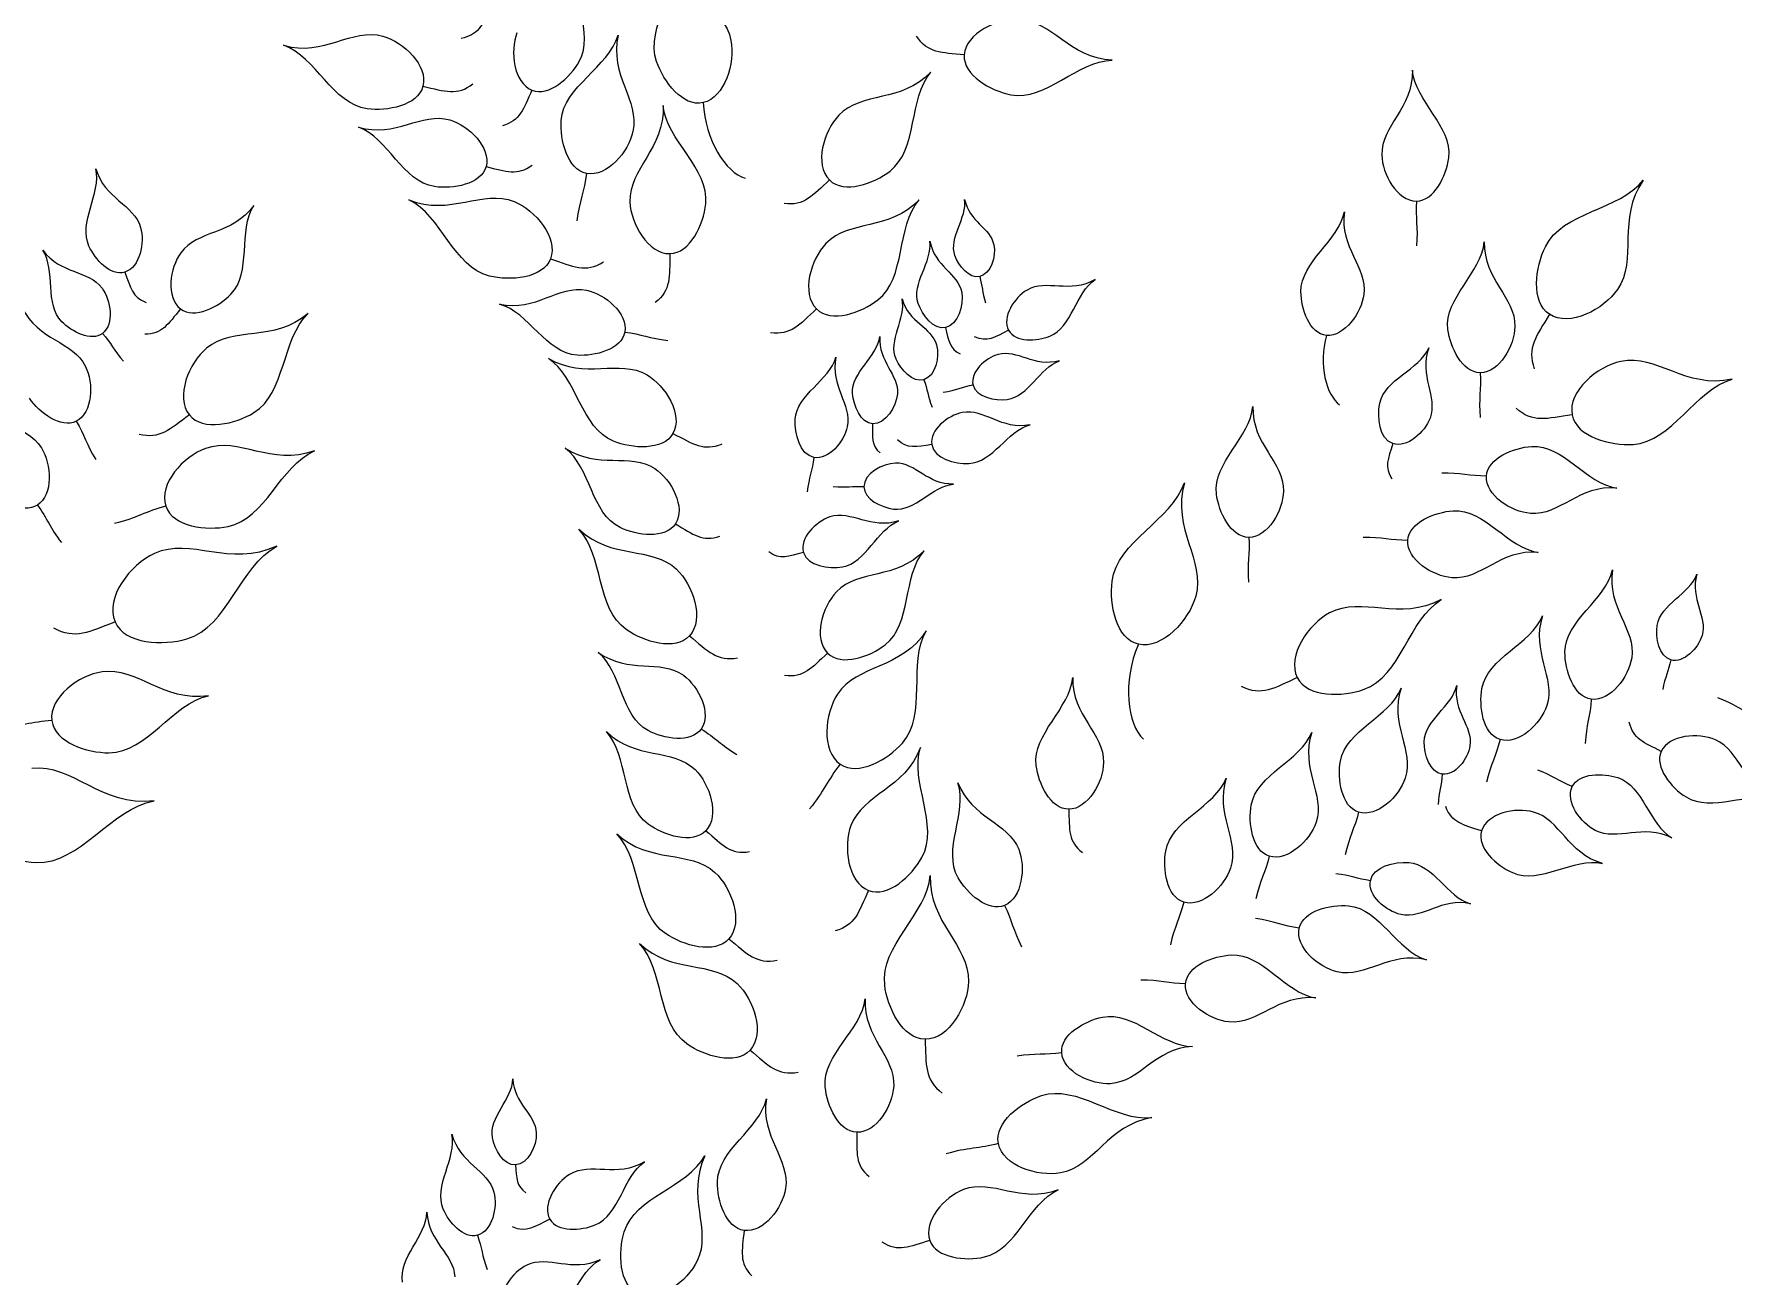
# Model space of a CAD drawing. Extents: x 5.1 to 68.9, y 5.1 to 68.9.
# Drawn here: x 39.26 to 51.06, y 47.22 to 55.85 of the extents above; entities that cross this region are included whole.
import ezdxf

# ---------------------------------------------------------------- set-up
doc = ezdxf.new("R2010")
doc.units = 0
doc.layers.add('View004', color=7, linetype='CONTINUOUS')

msp = doc.modelspace()

# ---------------------------------------------------------------- linework, layer by layer
at = {"layer": 'View004', "color": 1}
for p, q in [((45.718899, 55.706809), (45.718899, 55.706809)), ((41.959825, 55.488548), (41.959825, 55.488548)), ((42.716653, 55.462407), (42.716653, 55.462407)), ((43.906035, 55.375217), (43.906035, 55.375217)), ((42.398085, 54.930483), (42.398085, 54.930483)), ((43.095707, 54.883892), (43.095707, 54.883892)), ((44.782892, 54.838376), (44.782892, 54.838376)), ((48.85905, 54.691056), (48.85905, 54.691056)), ((43.675025, 54.326176), (43.675025, 54.326176)), ((39.890171, 54.198127), (39.890171, 54.198127)), ((42.845631, 54.290034), (42.845631, 54.290034)), ((45.826312, 54.166675), (45.826312, 54.166675)), ((40.275963, 53.94216), (40.275963, 53.94216)), ((44.692949, 53.942193), (44.692949, 53.942193)), ((49.783464, 53.904815), (49.783464, 53.904815)), ((39.734564, 53.77227), (39.734553, 53.77227)), ((43.361823, 53.781303), (43.361823, 53.781303)), ((45.588172, 53.812804), (45.588172, 53.812804)), ((46.027222, 53.793624), (46.027222, 53.793624)), ((48.23448, 53.758334), (48.23448, 53.758334)), ((49.302561, 53.498781), (49.302561, 53.498781)), ((45.439054, 53.450742), (45.439056, 53.450742)), ((45.780068, 53.413123), (45.780068, 53.413121)), ((39.552769, 53.162352), (39.552772, 53.162352)), ((40.337791, 53.206029), (40.337791, 53.206029)), ((45.082973, 53.144955), (45.082973, 53.144955)), ((49.940877, 53.206526), (49.940877, 53.206526)), ((43.696146, 53.076732), (43.696146, 53.076732)), ((44.675037, 52.910314), (44.675037, 52.910314)), ((45.493313, 52.999325), (45.493313, 52.999325)), ((48.694625, 53.00684), (48.694625, 53.00684)), ((49.345128, 52.780891), (49.345128, 52.780891)), ((45.022112, 52.706152), (45.022112, 52.706152)), ((39.282437, 52.579326), (39.282439, 52.579326)), ((40.173683, 52.572431), (40.173683, 52.572429)), ((43.713415, 52.448936), (43.713415, 52.448936)), ((47.695341, 52.354917), (47.695341, 52.354917)), ((48.7994, 52.334041), (48.7994, 52.334041)), ((44.602839, 52.249905), (44.602839, 52.249905)), ((39.821879, 51.76836), (39.821879, 51.76836)), ((43.811056, 51.671934), (43.811056, 51.671934)), ((46.928526, 51.612773), (46.928526, 51.612773)), ((44.770305, 51.550926), (44.770305, 51.550926)), ((50.626299, 51.504051), (50.626297, 51.504051)), ((48.032001, 51.381111), (48.032001, 51.381111)), ((50.073944, 51.231164), (50.073944, 51.231164)), ((39.382538, 51.082647), (39.382538, 51.082647)), ((43.891976, 51.023403), (43.891976, 51.023406)), ((49.439746, 50.950834), (49.439747, 50.950834)), ((44.857472, 50.779855), (44.85747, 50.779855)), ((50.559589, 50.868424), (50.559589, 50.868424)), ((49.038574, 50.710173), (49.038574, 50.710173)), ((49.941873, 50.623656), (49.941873, 50.623659)), ((46.444541, 50.466876), (46.444541, 50.466876)), ((48.457221, 50.446748), (48.457223, 50.446748)), ((43.924873, 50.317766), (43.924873, 50.317766)), ((49.311258, 50.315728), (49.311258, 50.315728)), ((47.837433, 50.140467), (47.837434, 50.140467)), ((48.539542, 49.970296), (48.539542, 49.970296)), ((45.053526, 49.903247), (45.053526, 49.903247)), ((47.243601, 49.821737), (47.243602, 49.821737)), ((45.998963, 49.798967), (45.998963, 49.798967)), ((48.045505, 49.639854), (48.045505, 49.639854)), ((44.084341, 49.566173), (44.084341, 49.566173)), ((47.255595, 49.253954), (47.255595, 49.253954)), ((44.231989, 48.793534), (44.231989, 48.793534)), ((45.447462, 48.868316), (45.447462, 48.868316)), ((46.395691, 48.774673), (46.395691, 48.774673)), ((44.972735, 48.222953), (44.972735, 48.222953)), ((45.956041, 48.144772), (45.956041, 48.144772)), ((42.601556, 47.995785), (42.601556, 47.995785)), ((42.84124, 47.619242), (42.84124, 47.619242)), ((42.338768, 47.506966), (42.338768, 47.506966)), ((44.189961, 47.540533), (44.189961, 47.540533)), ((45.479878, 47.47144), (45.479878, 47.47144))]:
    msp.add_line(p, q, dxfattribs=at)
for points in [[(43.045659, 55.662111), (43.15484, 55.858133), (42.973966, 56.125061), (43.039686, 56.335217)], [(43.582816, 55.660386), (43.500961, 55.901824), (43.752421, 56.171284), (43.721196, 56.420892)], [(43.721196, 56.420892), (43.777278, 56.117353), (44.054805, 56.039831), (44.098834, 55.806074)], [(42.437334, 56.031233), (42.36955, 55.91479), (42.341382, 55.840836), (42.224821, 55.821925)], [(46.099998, 55.954076), (45.948738, 55.961228), (45.728816, 55.857913), (45.718899, 55.706809)], [(40.991907, 55.77348), (41.273967, 55.692854), (41.46451, 55.898225), (41.682105, 55.836856)], [(42.612245, 55.859818), (42.563242, 55.731918), (42.589671, 55.51374), (42.716653, 55.462407)], [(42.919833, 55.251439), (42.936627, 55.488389), (43.251528, 55.620159), (43.315021, 55.84446)], [(43.315021, 55.84446), (43.253455, 55.564687), (43.465115, 55.391364), (43.418429, 55.175584)], [(46.747188, 55.66994), (46.448312, 55.683011), (46.330298, 55.94319), (46.099998, 55.954076)], [(41.573029, 55.332042), (41.331906, 55.364197), (41.217147, 55.694393), (40.991907, 55.77348)], [(41.682105, 55.836856), (41.825021, 55.79655), (41.99751, 55.632177), (41.959825, 55.488548)], [(44.098834, 55.806074), (44.127755, 55.652543), (44.055928, 55.410444), (43.906035, 55.375217)], [(45.718899, 55.706809), (45.559472, 55.723873), (45.465449, 55.718544), (45.388276, 55.835979)], [(42.716653, 55.462407), (42.835593, 55.414325), (42.983234, 55.550032), (43.045659, 55.662111)], [(43.906035, 55.375217), (43.765635, 55.342222), (43.629616, 55.52234), (43.582816, 55.660386)], [(45.718899, 55.706809), (45.70961, 55.565275), (45.903232, 55.457263), (46.04253, 55.430538)], [(46.04253, 55.430538), (46.286159, 55.383796), (46.503773, 55.666156), (46.747188, 55.66994)], [(41.959825, 55.488548), (41.924526, 55.354016), (41.710895, 55.313655), (41.573029, 55.332042)], [(41.959825, 55.488548), (42.113415, 55.454927), (42.199217, 55.420781), (42.307456, 55.506057)], [(45.487851, 55.58789), (45.281181, 55.371591), (45.007671, 55.454135), (44.847808, 55.288002)], [(45.203927, 54.899963), (45.39955, 55.052512), (45.33039, 55.402226), (45.487851, 55.58789)], [(48.831337, 55.600105), (48.837337, 55.335748), (48.614765, 55.216428), (48.618654, 55.01268)], [(49.083749, 54.992661), (49.110701, 55.210264), (48.848933, 55.385649), (48.831337, 55.600105)], [(42.716653, 55.462407), (42.656822, 55.3303), (42.634759, 55.248029), (42.51202, 55.215016)], [(43.906035, 55.375217), (43.918105, 55.116186), (44.063636, 54.890248), (44.197135, 54.849745)], [(41.511407, 55.205612), (41.769825, 55.127649), (41.947883, 55.314038), (42.147251, 55.254658)], [(42.147251, 55.254658), (42.278196, 55.215659), (42.434683, 55.062119), (42.398085, 54.930483)], [(43.627901, 55.354519), (43.639251, 55.055435), (43.389446, 54.916534), (43.397379, 54.686008)], [(43.924101, 54.671415), (43.950834, 54.918157), (43.651533, 55.112112), (43.627901, 55.354519)], [(44.847808, 55.288002), (44.742808, 55.178888), (44.675716, 54.945353), (44.782892, 54.838376)], [(42.040127, 54.791684), (41.81872, 54.824502), (41.71757, 55.129828), (41.511407, 55.205612)], [(43.095707, 54.883892), (42.962456, 54.910178), (42.91023, 55.115959), (42.919833, 55.251439)], [(43.418429, 55.175584), (43.387769, 55.033859), (43.237968, 54.855827), (43.095707, 54.883892)], [(39.640491, 54.378581), (39.565963, 54.541986), (39.727408, 54.743346), (39.688463, 54.915238)], [(39.688463, 54.915238), (39.748746, 54.707209), (39.951958, 54.668659), (39.998983, 54.508501)], [(42.398085, 54.930483), (42.363805, 54.807184), (42.166719, 54.772918), (42.040127, 54.791684)], [(42.398085, 54.930483), (42.538939, 54.89749), (42.61742, 54.864924), (42.718147, 54.941928)], [(44.782892, 54.838376), (44.88328, 54.738175), (45.092077, 54.812741), (45.203927, 54.899963)], [(48.618654, 55.01268), (48.621234, 54.878859), (48.725204, 54.690952), (48.85905, 54.691056)], [(48.85905, 54.691056), (48.984418, 54.691154), (49.068338, 54.868243), (49.083749, 54.992661)], [(43.095707, 54.883892), (43.079699, 54.760486), (43.044749, 54.692244), (43.029536, 54.553913)], [(44.782892, 54.838376), (44.665055, 54.729644), (44.607144, 54.655381), (44.467948, 54.67465)], [(49.754575, 54.374373), (49.875256, 54.620661), (50.269359, 54.625173), (50.434532, 54.837681)], [(50.434532, 54.837681), (50.247376, 54.564975), (50.39875, 54.28775), (50.255257, 54.077074)], [(40.786209, 54.661699), (40.636217, 54.45367), (40.394241, 54.491518), (40.278081, 54.331604)], [(40.626216, 54.044089), (40.774343, 54.196684), (40.674391, 54.485484), (40.786209, 54.661699)], [(41.86185, 54.700887), (42.14881, 54.583687), (42.372617, 54.777428), (42.594088, 54.687886)], [(42.421328, 54.170241), (42.171777, 54.231811), (42.089307, 54.591855), (41.86185, 54.700887)], [(42.594088, 54.687886), (42.73955, 54.629077), (42.901771, 54.436547), (42.845631, 54.290034)], [(43.397379, 54.686008), (43.402587, 54.534599), (43.523546, 54.323737), (43.675025, 54.326176)], [(43.675025, 54.326176), (43.81691, 54.32846), (43.908817, 54.530337), (43.924101, 54.671415)], [(45.405614, 54.699899), (45.196684, 54.481236), (44.920185, 54.564682), (44.758574, 54.396733)], [(45.118586, 54.004453), (45.316348, 54.158668), (45.246431, 54.512205), (45.405614, 54.699899)], [(45.654603, 54.313584), (45.609921, 54.437518), (45.740033, 54.575041), (45.721875, 54.703046)], [(45.721875, 54.703046), (45.753465, 54.547343), (45.899717, 54.506966), (45.924486, 54.387056)], [(48.85905, 54.691056), (48.851592, 54.576435), (48.871104, 54.508405), (48.86025, 54.380407)], [(48.05704, 54.061936), (48.055395, 54.269914), (48.31913, 54.414331), (48.358796, 54.615686)], [(48.358796, 54.615686), (48.32459, 54.366193), (48.519753, 54.23514), (48.494061, 54.042788)], [(39.998983, 54.508501), (40.02987, 54.403311), (39.994779, 54.230933), (39.890171, 54.198127)], [(39.451813, 53.853008), (39.331793, 53.975407), (39.411187, 54.208603), (39.320339, 54.35019)], [(39.320339, 54.35019), (39.442087, 54.183115), (39.636982, 54.214606), (39.731264, 54.086177)], [(39.890171, 54.198127), (39.792188, 54.1674), (39.683103, 54.285151), (39.640491, 54.378581)], [(40.278081, 54.331604), (40.201785, 54.226574), (40.172345, 54.020364), (40.275963, 53.94216)], [(43.675025, 54.326176), (43.671016, 54.165814), (43.684, 54.072496), (43.573198, 53.985965)], [(44.758574, 54.396733), (44.652427, 54.286426), (44.584602, 54.050339), (44.692949, 53.942193)], [(45.399454, 53.97931), (45.351801, 54.118078), (45.499023, 54.269012), (45.480975, 54.411862)], [(45.480975, 54.411862), (45.51351, 54.23794), (45.675687, 54.190496), (45.701234, 54.056547)], [(45.826312, 54.166675), (45.752835, 54.150091), (45.68015, 54.242722), (45.654603, 54.313584)], [(45.924486, 54.387056), (45.940758, 54.308299), (45.904758, 54.184383), (45.826312, 54.166675)], [(49.077862, 53.800386), (49.05091, 54.017989), (49.312678, 54.193374), (49.330274, 54.407829)], [(49.330274, 54.407829), (49.324274, 54.143473), (49.546845, 54.024152), (49.542957, 53.820405)], [(49.783464, 53.904815), (49.652262, 53.990705), (49.685573, 54.233554), (49.754575, 54.374373)], [(39.890171, 54.198127), (39.929428, 54.088885), (39.94175, 54.021828), (40.037559, 53.98761)], [(42.845631, 54.290034), (42.793048, 54.152801), (42.564013, 54.135036), (42.421328, 54.170241)], [(42.845631, 54.290034), (43.003075, 54.237015), (43.089259, 54.19126), (43.212776, 54.268349)], [(39.731264, 54.086177), (39.793189, 54.001826), (39.817757, 53.835727), (39.734564, 53.77227)], [(42.491995, 53.974911), (42.745328, 53.920611), (42.901037, 54.112894), (43.096421, 54.071736)], [(43.096421, 54.071736), (43.224749, 54.044706), (43.386503, 53.910104), (43.361823, 53.781303)], [(45.826312, 54.166675), (45.845902, 54.1005), (45.843496, 54.058044), (45.866836, 53.984478)], [(46.15529, 54.073396), (46.066217, 54.022549), (45.978012, 53.883611), (46.027222, 53.793624)], [(46.628479, 54.146009), (46.452867, 54.044933), (46.290904, 54.150815), (46.15529, 54.073396)], [(46.312579, 53.753221), (46.468836, 53.814982), (46.490695, 54.05544), (46.628479, 54.146009)], [(50.255257, 54.077074), (50.161012, 53.938701), (49.923537, 53.813116), (49.783464, 53.904815)], [(40.275963, 53.94216), (40.373017, 53.86891), (40.541523, 53.956841), (40.626216, 54.044089)], [(43.030279, 53.620427), (42.815896, 53.634443), (42.695168, 53.918595), (42.491995, 53.974911)], [(44.692949, 53.942193), (44.794434, 53.840896), (45.005513, 53.916277), (45.118586, 54.004453)], [(45.245817, 53.59344), (45.189009, 53.721445), (45.316501, 53.877159), (45.287505, 54.011497)], [(45.287505, 54.011497), (45.332847, 53.848812), (45.490988, 53.817131), (45.526375, 53.691877)], [(45.588172, 53.812804), (45.506068, 53.795582), (45.4267, 53.899967), (45.399454, 53.97931)], [(45.701234, 54.056547), (45.718015, 53.96857), (45.675827, 53.831191), (45.588172, 53.812804)], [(48.23448, 53.758334), (48.117274, 53.768691), (48.05798, 53.943022), (48.05704, 54.061936)], [(48.494061, 54.042788), (48.477189, 53.916452), (48.359611, 53.747277), (48.23448, 53.758334)], [(39.176575, 53.951225), (39.287752, 53.722732), (39.530384, 53.71868), (39.616686, 53.542889)], [(39.734553, 53.77227), (39.656618, 53.712834), (39.520435, 53.783022), (39.451813, 53.853008)], [(40.275963, 53.94216), (40.188722, 53.835941), (40.148301, 53.766056), (40.027835, 53.766008)], [(41.163317, 53.909987), (40.921697, 53.707209), (40.644601, 53.825358), (40.45784, 53.66974)], [(40.786172, 53.221866), (41.008839, 53.35911), (40.976814, 53.733621), (41.163317, 53.909987)], [(44.692949, 53.942193), (44.573824, 53.832272), (44.51528, 53.757197), (44.374563, 53.776676)], [(49.783464, 53.904815), (49.692545, 53.752638), (49.625328, 53.673124), (49.67776, 53.526878)], [(39.734553, 53.77227), (39.793587, 53.704599), (39.81375, 53.653072), (39.881231, 53.578695)], [(43.361823, 53.781303), (43.338705, 53.66066), (43.152855, 53.612411), (43.030279, 53.620427)], [(43.361823, 53.781303), (43.473511, 53.767437), (43.535403, 53.736159), (43.660585, 53.723085)], [(44.943569, 53.35449), (44.933308, 53.500853), (45.114469, 53.608724), (45.133863, 53.751397)], [(45.133863, 53.751397), (45.120454, 53.574967), (45.264914, 53.487311), (45.25506, 53.351304)], [(45.588172, 53.812804), (45.611436, 53.72087), (45.616143, 53.66537), (45.691334, 53.629957)], [(46.027222, 53.793624), (45.929881, 53.745477), (45.878064, 53.708282), (45.791294, 53.747391)], [(46.027222, 53.793624), (46.073315, 53.709337), (46.223237, 53.717908), (46.312579, 53.753221)], [(48.23448, 53.758334), (48.177565, 53.554579), (48.232504, 53.342318), (48.325562, 53.276789)], [(49.302561, 53.498781), (49.177193, 53.498878), (49.093272, 53.675968), (49.077862, 53.800386)], [(49.542957, 53.820405), (49.540377, 53.686583), (49.436406, 53.498676), (49.302561, 53.498781)], [(40.45784, 53.66974), (40.335174, 53.567532), (40.237844, 53.330543), (40.337791, 53.206029)], [(44.54516, 53.175484), (44.555762, 53.347296), (44.783074, 53.444865), (44.827598, 53.607819)], [(44.827598, 53.607819), (44.784836, 53.404681), (44.93936, 53.280488), (44.906959, 53.123819)], [(45.526375, 53.691877), (45.549619, 53.609611), (45.520855, 53.475486), (45.439054, 53.450742)], [(45.954209, 53.626002), (45.865669, 53.602224), (45.757913, 53.502083), (45.780068, 53.413123)], [(46.379809, 53.581542), (46.205057, 53.53395), (46.089014, 53.662205), (45.954209, 53.626002)], [(48.604703, 53.286797), (48.639813, 53.454588), (48.877827, 53.518106), (48.945096, 53.672299)], [(48.945096, 53.672299), (48.873797, 53.478254), (49.008243, 53.333685), (48.953823, 53.183946)], [(51.051322, 53.45359), (50.727911, 53.384299), (50.529154, 53.629784), (50.279722, 53.577263)], [(39.616686, 53.542889), (39.673374, 53.427431), (39.66717, 53.221138), (39.552769, 53.162352)], [(42.832339, 53.598161), (43.084671, 53.448538), (43.321128, 53.598779), (43.515999, 53.484156)], [(43.282284, 53.0236), (43.057234, 53.115943), (43.030105, 53.464459), (42.832339, 53.598161)], [(43.515999, 53.484156), (43.643992, 53.408873), (43.769076, 53.20608), (43.696146, 53.076732)], [(45.439056, 53.450742), (45.362411, 53.427564), (45.278296, 53.52025), (45.245817, 53.59344)], [(46.017644, 53.313514), (46.166749, 53.331502), (46.240147, 53.534459), (46.379809, 53.581542)], [(49.302561, 53.498781), (49.310019, 53.38416), (49.290507, 53.316129), (49.301361, 53.188132)], [(50.279722, 53.577263), (50.115895, 53.54277), (49.909385, 53.370956), (49.940877, 53.206526)], [(45.439056, 53.450742), (45.464862, 53.382067), (45.46554, 53.33687), (45.495888, 53.260645)], [(45.780068, 53.413121), (45.70264, 53.399171), (45.660635, 53.374967), (45.573757, 53.361053)], [(45.780068, 53.413121), (45.800822, 53.329795), (45.932392, 53.303229), (46.017644, 53.313514)], [(50.364109, 53.001115), (50.637792, 53.018986), (50.791946, 53.381718), (51.051322, 53.45359)], [(38.816203, 53.35336), (38.953525, 53.129387), (39.203604, 53.149554), (39.310043, 52.977318)], [(39.552772, 53.162352), (39.445615, 53.10729), (39.296017, 53.22168), (39.228121, 53.3212)], [(45.082973, 53.144955), (44.999205, 53.149485), (44.949436, 53.270805), (44.943569, 53.35449)], [(45.25506, 53.351304), (45.24859, 53.261975), (45.172406, 53.140119), (45.082973, 53.144955)], [(46.176598, 53.136462), (45.977629, 53.098154), (45.85903, 53.251048), (45.705586, 53.222067)], [(47.470643, 52.656522), (47.443691, 52.874125), (47.705459, 53.04951), (47.723054, 53.263965)], [(47.723054, 53.263965), (47.717054, 52.999609), (47.939626, 52.880288), (47.935737, 52.676541)], [(48.694625, 53.00684), (48.601908, 53.038628), (48.584628, 53.19086), (48.604703, 53.286797)], [(49.940877, 53.206526), (49.76555, 53.180362), (49.666439, 53.148463), (49.551151, 53.252605)], [(39.552772, 53.162352), (39.609568, 53.067702), (39.622817, 53.000993), (39.688381, 52.896401)], [(40.337791, 53.206029), (40.201716, 53.105706), (40.132432, 53.034577), (39.98878, 53.070873)], [(40.337791, 53.206029), (40.431409, 53.089401), (40.65886, 53.143394), (40.786172, 53.221866)], [(44.675037, 52.910314), (44.578306, 52.928482), (44.539099, 53.077248), (44.54516, 53.175484)], [(45.082973, 53.144955), (45.081747, 53.050131), (45.071985, 52.995294), (45.135502, 52.941691)], [(45.705586, 53.222067), (45.604804, 53.203033), (45.476125, 53.100438), (45.493313, 52.999325)], [(45.749912, 52.868107), (45.917766, 52.875557), (46.016816, 53.095755), (46.176598, 53.136462)], [(48.953823, 53.183946), (48.918081, 53.085597), (48.793611, 52.972902), (48.694625, 53.00684)], [(49.940877, 53.206526), (49.970374, 53.05251), (50.207627, 52.990895), (50.364109, 53.001115)], [(41.207048, 52.955998), (40.905734, 52.846844), (40.682577, 53.056285), (40.450067, 52.972984)], [(43.696146, 53.076732), (43.627835, 52.955577), (43.410959, 52.9708), (43.282284, 53.0236)], [(43.696146, 53.076732), (43.83616, 53.005203), (43.910475, 52.950385), (44.036825, 53.005372)], [(44.906959, 53.123819), (44.885677, 53.020918), (44.778309, 52.89092), (44.675037, 52.910314)], [(45.493313, 52.999325), (45.385594, 52.985539), (45.324483, 52.967268), (45.255201, 53.032526)], [(39.310043, 52.977318), (39.379953, 52.864194), (39.394265, 52.651293), (39.282437, 52.579326)], [(40.450067, 52.972984), (40.297354, 52.918276), (40.121774, 52.726119), (40.173683, 52.572431)], [(40.607035, 52.431052), (40.867393, 52.48429), (40.967543, 52.85281), (41.207048, 52.955998)], [(43.330373, 52.422894), (43.12875, 52.520083), (43.122997, 52.841677), (42.948707, 52.975353)], [(42.948707, 52.975353), (43.172238, 52.824054), (43.397679, 52.949043), (43.57036, 52.833049)], [(44.675037, 52.910314), (44.664255, 52.820785), (44.639379, 52.771104), (44.629269, 52.670765)], [(45.493313, 52.999325), (45.509412, 52.904616), (45.653938, 52.863847), (45.749912, 52.868107)], [(48.694625, 53.00684), (48.663027, 52.900642), (48.634577, 52.842113), (48.688892, 52.761619)], [(49.345128, 52.780891), (49.352832, 52.906022), (49.534686, 52.979044), (49.65981, 52.986877)], [(49.65981, 52.986877), (49.878647, 53.000581), (50.037827, 52.728651), (50.25082, 52.698078)], [(43.57036, 52.833049), (43.683777, 52.756865), (43.787511, 52.563728), (43.713415, 52.448936)], [(45.242398, 52.870822), (45.150737, 52.869082), (45.022035, 52.797829), (45.022112, 52.706152)], [(45.644761, 52.725166), (45.463691, 52.721086), (45.381955, 52.873493), (45.242398, 52.870822)], [(49.345128, 52.780891), (49.230265, 52.780398), (49.163544, 52.804003), (49.035125, 52.800949)], [(49.651574, 52.521424), (49.518154, 52.532092), (49.336903, 52.647298), (49.345128, 52.780891)], [(39.282439, 52.579326), (39.177695, 52.511916), (39.012282, 52.614618), (38.932434, 52.710222)], [(45.022112, 52.706152), (44.943602, 52.711252), (44.897005, 52.69789), (44.809333, 52.705312)], [(45.022112, 52.706152), (45.022183, 52.620282), (45.143483, 52.562807), (45.228703, 52.552256)], [(45.228703, 52.552256), (45.377751, 52.5338), (45.497871, 52.713107), (45.644761, 52.725166)], [(46.746214, 52.050067), (46.781426, 52.32806), (47.159549, 52.47345), (47.24873, 52.735169)], [(47.24873, 52.735169), (47.15818, 52.408193), (47.395194, 52.198103), (47.326291, 51.945892)], [(47.695341, 52.354917), (47.569973, 52.355014), (47.486053, 52.532104), (47.470643, 52.656522)], [(47.935737, 52.676541), (47.933157, 52.542719), (47.829187, 52.354812), (47.695341, 52.354917)], [(50.25082, 52.698078), (49.987314, 52.720086), (49.854711, 52.505182), (49.651574, 52.521424)], [(39.282439, 52.579326), (39.350374, 52.487626), (39.370701, 52.42031), (39.448658, 52.319259)], [(40.173683, 52.572429), (40.039148, 52.536645), (39.968564, 52.487911), (39.817358, 52.450833)], [(40.173683, 52.572429), (40.222307, 52.428475), (40.458172, 52.400611), (40.607035, 52.431052)], [(45.264256, 52.46948), (45.071456, 52.407154), (44.935068, 52.544417), (44.786314, 52.496909)], [(48.7994, 52.334041), (48.807104, 52.459173), (48.988959, 52.532194), (49.114082, 52.540028)], [(49.114082, 52.540028), (49.33292, 52.553732), (49.4921, 52.281802), (49.705093, 52.251228)], [(43.713415, 52.448936), (43.644011, 52.341415), (43.445654, 52.367323), (43.330373, 52.422894)], [(43.713415, 52.448936), (43.83808, 52.37554), (43.903322, 52.321104), (44.022394, 52.364661)], [(44.786314, 52.496909), (44.688611, 52.465707), (44.573429, 52.348161), (44.602839, 52.249905)], [(44.873545, 52.151014), (45.039232, 52.178912), (45.110643, 52.409561), (45.264256, 52.46948)], [(40.944391, 52.293917), (40.616835, 52.143685), (40.347355, 52.357726), (40.094508, 52.242838)], [(43.372202, 51.714257), (43.161997, 51.862178), (43.215785, 52.227608), (43.043389, 52.411741)], [(43.043389, 52.411741), (43.268268, 52.198408), (43.547121, 52.29774), (43.721009, 52.133942)], [(47.695341, 52.354917), (47.702799, 52.240296), (47.683287, 52.172265), (47.694141, 52.044268)], [(48.7994, 52.334041), (48.684537, 52.333548), (48.617817, 52.357153), (48.489398, 52.354099)], [(49.105847, 52.074576), (48.972427, 52.085244), (48.791176, 52.200449), (48.7994, 52.334041)], [(40.094508, 52.242838), (39.928438, 52.167382), (39.749472, 51.935782), (39.821879, 51.76836)], [(40.320608, 51.650063), (40.607446, 51.73384), (40.685547, 52.156095), (40.944391, 52.293917)], [(44.602839, 52.249905), (44.497611, 52.223065), (44.439189, 52.197465), (44.362455, 52.253772)], [(44.602839, 52.249905), (44.630387, 52.157872), (44.77881, 52.135062), (44.873545, 52.151014)], [(45.439738, 52.262667), (45.243482, 52.057269), (44.983757, 52.135653), (44.83195, 51.977892)], [(45.170122, 51.609409), (45.355887, 51.754269), (45.290212, 52.086359), (45.439738, 52.262667)], [(49.705093, 52.251228), (49.441587, 52.273236), (49.308984, 52.058333), (49.105847, 52.074576)], [(43.721009, 52.133942), (43.835221, 52.026362), (43.916529, 51.788093), (43.811056, 51.671934)], [(49.89059, 51.559549), (49.89233, 51.778809), (50.174754, 51.918477), (50.220227, 52.128793)], [(50.220227, 52.128793), (50.179751, 51.867486), (50.384796, 51.720103), (50.354312, 51.51861)], [(50.531854, 51.743779), (50.553082, 51.892486), (50.757622, 51.961471), (50.807736, 52.100104)], [(50.807736, 52.100104), (50.756346, 51.926395), (50.882079, 51.807571), (50.84295, 51.673559)], [(44.83195, 51.977892), (44.732242, 51.874277), (44.668531, 51.652511), (44.770305, 51.550926)], [(46.928526, 51.612773), (46.773892, 51.647684), (46.72608, 51.89112), (46.746214, 52.050067)], [(49.032158, 51.923159), (48.740137, 51.767853), (48.481691, 51.949438), (48.256217, 51.830543)], [(47.326291, 51.945892), (47.281038, 51.78024), (47.093615, 51.575502), (46.928526, 51.612773)], [(48.256217, 51.830543), (48.108124, 51.752455), (47.956634, 51.530605), (48.032001, 51.381111)], [(48.495334, 51.299608), (48.753629, 51.391831), (48.802425, 51.782928), (49.032158, 51.923159)], [(39.821879, 51.76836), (39.641607, 51.699041), (39.54375, 51.641659), (39.396492, 51.725133)], [(39.821879, 51.76836), (39.889699, 51.611542), (40.156604, 51.602161), (40.320608, 51.650063)], [(43.811056, 51.671934), (43.712262, 51.563131), (43.49239, 51.62968), (43.372202, 51.714257)], [(49.314386, 51.305432), (49.353044, 51.521263), (49.654998, 51.61131), (49.73528, 51.810949)], [(49.73528, 51.810949), (49.651325, 51.560207), (49.828587, 51.380362), (49.764566, 51.186894)], [(50.626297, 51.504051), (50.543426, 51.526611), (50.519718, 51.658753), (50.531854, 51.743779)], [(43.811056, 51.671934), (43.938533, 51.565401), (44.002241, 51.491493), (44.145312, 51.518513)], [(44.770305, 51.550926), (44.865634, 51.455774), (45.063909, 51.526582), (45.170122, 51.609409)], [(45.455557, 51.705738), (45.279554, 51.437919), (44.97542, 51.472082), (44.839052, 51.26616)], [(45.28922, 50.926049), (45.465892, 51.124562), (45.32549, 51.4797), (45.455557, 51.705738)], [(46.928526, 51.612773), (46.815882, 51.350952), (46.851059, 51.057654), (46.963525, 50.95342)], [(50.84295, 51.673559), (50.817252, 51.58554), (50.714774, 51.479965), (50.626299, 51.504051)], [(43.523623, 51.012522), (43.333813, 51.113163), (43.340131, 51.421831), (43.177881, 51.556462)], [(43.177881, 51.556462), (43.386713, 51.403115), (43.607545, 51.514702), (43.768902, 51.397089)], [(44.770305, 51.550926), (44.658407, 51.447673), (44.603414, 51.377153), (44.471233, 51.39545)], [(50.073944, 51.231164), (49.949663, 51.247646), (49.889608, 51.434184), (49.89059, 51.559549)], [(50.354312, 51.51861), (50.33429, 51.386271), (50.206628, 51.213568), (50.073944, 51.231164)], [(50.626297, 51.504051), (50.610661, 51.426929), (50.585551, 51.385452), (50.569753, 51.29888)], [(39.732282, 51.42104), (39.571793, 51.397424), (39.361859, 51.243541), (39.382538, 51.082647)], [(40.471147, 51.255551), (40.154254, 51.207773), (39.976633, 51.457001), (39.732282, 51.42104)], [(43.768902, 51.397089), (43.874883, 51.319844), (43.967271, 51.130778), (43.891976, 51.023403)], [(46.21839, 50.77043), (46.191262, 50.98944), (46.454724, 51.165958), (46.472433, 51.381799)], [(46.472433, 51.381799), (46.466416, 51.115735), (46.690405, 50.995643), (46.686491, 50.790578)], [(48.032001, 51.381111), (47.870567, 51.307879), (47.784, 51.250029), (47.644576, 51.318572)], [(48.032001, 51.381111), (48.102595, 51.241084), (48.34765, 51.246877), (48.495334, 51.299608)], [(39.779633, 50.858825), (40.045376, 50.859845), (40.216028, 51.201468), (40.471147, 51.255551)], [(44.839052, 51.26616), (44.749483, 51.130911), (44.723883, 50.871882), (44.857472, 50.779855)], [(48.331861, 50.801346), (48.370519, 51.017177), (48.672473, 51.107224), (48.752755, 51.306863)], [(48.752755, 51.306863), (48.6688, 51.056121), (48.846062, 50.876276), (48.782041, 50.682808)], [(48.912963, 50.935142), (48.914163, 51.085351), (49.107637, 51.181035), (49.138789, 51.325117)], [(49.138789, 51.325117), (49.111057, 51.146102), (49.251532, 51.045133), (49.230648, 50.907096)], [(49.439747, 50.950834), (49.320025, 50.988034), (49.29228, 51.182028), (49.314386, 51.305432)], [(51.225443, 51.109269), (51.121045, 51.151021), (51.06918, 51.196952), (50.951541, 51.241362)], [(49.764566, 51.186894), (49.722518, 51.059824), (49.567563, 50.911119), (49.439746, 50.950834)], [(50.073944, 51.231164), (50.06636, 51.116551), (50.038124, 51.051655), (50.032136, 50.923338)], [(39.382538, 51.082647), (39.243593, 51.074013), (39.164804, 51.040107), (39.00926, 51.033483)], [(39.382538, 51.082647), (39.401906, 50.931943), (39.62769, 50.858247), (39.779633, 50.858825)], [(43.523935, 50.363186), (43.333837, 50.50175), (43.388629, 50.835326), (43.233682, 51.006449)], [(43.233682, 51.006449), (43.436211, 50.807805), (43.692896, 50.894449), (43.849519, 50.741911)], [(43.891976, 51.023406), (43.82145, 50.922831), (43.632149, 50.954981), (43.523623, 51.012522)], [(43.891976, 51.023406), (43.988172, 50.964984), (44.031812, 50.911094), (44.140643, 50.84787)], [(50.559589, 50.868424), (50.438853, 50.930248), (50.36298, 50.954553), (50.337645, 51.070703)], [(44.85747, 50.779855), (44.982597, 50.693658), (45.188207, 50.812543), (45.28922, 50.926049)], [(45.414268, 50.895303), (45.307119, 50.607702), (45.01589, 50.57468), (44.932531, 50.353325)], [(45.4254, 50.131888), (45.547968, 50.354928), (45.341087, 50.656513), (45.414268, 50.895303)], [(47.712073, 50.495065), (47.750731, 50.710896), (48.052685, 50.800943), (48.132966, 51.000582)], [(48.132966, 51.000582), (48.049011, 50.74984), (48.226274, 50.569995), (48.162252, 50.376527)], [(49.038574, 50.710173), (48.953433, 50.721465), (48.91229, 50.849257), (48.912963, 50.935142)], [(49.230648, 50.907096), (49.216932, 50.816433), (49.129473, 50.698118), (49.038574, 50.710173)], [(49.439747, 50.950834), (49.412951, 50.83914), (49.374172, 50.779934), (49.34664, 50.654464)], [(50.935556, 50.948135), (50.818264, 50.999655), (50.613245, 50.984754), (50.559589, 50.868424)], [(51.360519, 50.527466), (51.12844, 50.628426), (51.114138, 50.869697), (50.935556, 50.948135)], [(40.092946, 50.524628), (39.723423, 50.48364), (39.528844, 50.780626), (39.243951, 50.750042)], [(44.85747, 50.779855), (44.771129, 50.670652), (44.743769, 50.589357), (44.644852, 50.469136)], [(46.444541, 50.466876), (46.318363, 50.466975), (46.2339, 50.645208), (46.21839, 50.77043)], [(46.686491, 50.790578), (46.683923, 50.655892), (46.579252, 50.466771), (46.444541, 50.466876)], [(48.457223, 50.446748), (48.3375, 50.483948), (48.309756, 50.677942), (48.331861, 50.801346)], [(50.559589, 50.868424), (50.509331, 50.759461), (50.629492, 50.615438), (50.731401, 50.552088)], [(43.849519, 50.741911), (43.952391, 50.641725), (44.023161, 50.422451), (43.924873, 50.317766)], [(45.675689, 49.991189), (45.567256, 50.181766), (45.741629, 50.444212), (45.67554, 50.648987)], [(45.67554, 50.648987), (45.771514, 50.402595), (46.02282, 50.377863), (46.097455, 50.188237)], [(47.118241, 50.176335), (47.156899, 50.392166), (47.458853, 50.482213), (47.539134, 50.681852)], [(47.539134, 50.681852), (47.455179, 50.43111), (47.632442, 50.251265), (47.56842, 50.057797)], [(48.782041, 50.682808), (48.739993, 50.555738), (48.585039, 50.407033), (48.457221, 50.446748)], [(49.038574, 50.710173), (49.033354, 50.631654), (49.014034, 50.587195), (49.009936, 50.499289)], [(49.941873, 50.623659), (49.850571, 50.660175), (49.805213, 50.700342), (49.70233, 50.739181)], [(49.941873, 50.623659), (49.988193, 50.720476), (50.155956, 50.719989), (50.25776, 50.686002)], [(50.25776, 50.686002), (50.435811, 50.62656), (50.47475, 50.35964), (50.633937, 50.266944)], [(50.101673, 50.319306), (49.999231, 50.370636), (49.892424, 50.520292), (49.941873, 50.623656)], [(50.731401, 50.552088), (50.909636, 50.44129), (51.16713, 50.598295), (51.360519, 50.527466)], [(39.273294, 50.096154), (39.581397, 50.085248), (39.794747, 50.473525), (40.092946, 50.524628)], [(46.444541, 50.466876), (46.450289, 50.324356), (46.440016, 50.241212), (46.539707, 50.165788)], [(47.837434, 50.140467), (47.717712, 50.177667), (47.689967, 50.37166), (47.712073, 50.495065)], [(48.457223, 50.446748), (48.430427, 50.335054), (48.391647, 50.275848), (48.364116, 50.150378)], [(49.311258, 50.315728), (49.183042, 50.360002), (49.10451, 50.37342), (49.063129, 50.484867)], [(49.672322, 50.447401), (49.548962, 50.481955), (49.348061, 50.438436), (49.311258, 50.315728)], [(50.152104, 50.090517), (49.908155, 50.157917), (49.860143, 50.394795), (49.672322, 50.447401)], [(38.82314, 50.373661), (38.838744, 50.19808), (39.097131, 50.102388), (39.273294, 50.096154)], [(43.644953, 49.602521), (43.432754, 49.747568), (43.481564, 50.113696), (43.306678, 50.295466)], [(43.306678, 50.295466), (43.53444, 50.085213), (43.811915, 50.18833), (43.988016, 50.026914)], [(43.924873, 50.317766), (43.83281, 50.21971), (43.632626, 50.28396), (43.523935, 50.363186)], [(43.924873, 50.317766), (44.0399, 50.218337), (44.097071, 50.149734), (44.228403, 50.172277)], [(44.932531, 50.353325), (44.877779, 50.207941), (44.909168, 49.960649), (45.053526, 49.903247)], [(48.162252, 50.376527), (48.120204, 50.249457), (47.96525, 50.100751), (47.837433, 50.140467)], [(49.311258, 50.315728), (49.276785, 50.200793), (49.415964, 50.075053), (49.525753, 50.026628)], [(50.633937, 50.266944), (50.431914, 50.369071), (50.257644, 50.24115), (50.101673, 50.319306)], [(46.097455, 50.188237), (46.146475, 50.063692), (46.122589, 49.850257), (45.998963, 49.798967)], [(47.243602, 49.821737), (47.12388, 49.858937), (47.096135, 50.05293), (47.118241, 50.176335)], [(45.053526, 49.903247), (45.188742, 49.849482), (45.355322, 50.004361), (45.4254, 50.131888)], [(47.56842, 50.057797), (47.526372, 49.930726), (47.371418, 49.782021), (47.243601, 49.821737)], [(47.837434, 50.140467), (47.810632, 50.028773), (47.771859, 49.969567), (47.744327, 49.844097)], [(48.539542, 49.970296), (48.558838, 50.066809), (48.708051, 50.104276), (48.80621, 50.097069)], [(48.80621, 50.097069), (48.977886, 50.084463), (49.072796, 49.856028), (49.235219, 49.809605)], [(49.525753, 50.026628), (49.717771, 49.941933), (49.950689, 50.133512), (50.152104, 50.090517)], [(43.988016, 50.026914), (44.103681, 49.920897), (44.188225, 49.683757), (44.084341, 49.566173)], [(45.1664, 49.245574), (45.132685, 49.51776), (45.460117, 49.737137), (45.482125, 50.005386)], [(45.482125, 50.005386), (45.474647, 49.67472), (45.753021, 49.525469), (45.748158, 49.270614)], [(45.998963, 49.798967), (45.883165, 49.750925), (45.737687, 49.882222), (45.675689, 49.991189)], [(48.539542, 49.970296), (48.450145, 49.982122), (48.400757, 50.007574), (48.300543, 50.018854)], [(48.750326, 49.735899), (48.647681, 49.758375), (48.518943, 49.867257), (48.539542, 49.970296)], [(45.053526, 49.903247), (44.98652, 49.753022), (44.962028, 49.659564), (44.823028, 49.621325)], [(47.243602, 49.821737), (47.216806, 49.710043), (47.178027, 49.650837), (47.150495, 49.525366)], [(49.235219, 49.809605), (49.032594, 49.854731), (48.906606, 49.70167), (48.750326, 49.735899)], [(45.998963, 49.798967), (46.049861, 49.695994), (46.057961, 49.625686), (46.117109, 49.511659)], [(48.045505, 49.639854), (47.931893, 49.656762), (47.869517, 49.6902), (47.742116, 49.706634)], [(48.045505, 49.639854), (48.072073, 49.762375), (48.262887, 49.807012), (48.387754, 49.795804)], [(48.387754, 49.795804), (48.606143, 49.776202), (48.722301, 49.483305), (48.928208, 49.420825)], [(44.084341, 49.566173), (43.987037, 49.456037), (43.76628, 49.519587), (43.644953, 49.602521)], [(48.309119, 49.336968), (48.178853, 49.367718), (48.017142, 49.509048), (48.045505, 49.639854)], [(43.793136, 48.835857), (43.58293, 48.983778), (43.636718, 49.349208), (43.464322, 49.533341)], [(43.464322, 49.533341), (43.689202, 49.320008), (43.968054, 49.41934), (44.141943, 49.255542)], [(44.084341, 49.566173), (44.213256, 49.461386), (44.277964, 49.388351), (44.420655, 49.417315)], [(48.928208, 49.420825), (48.671073, 49.482486), (48.507452, 49.290147), (48.309119, 49.336968)], [(47.255595, 49.253954), (47.265471, 49.378933), (47.448565, 49.448787), (47.573805, 49.454447)], [(47.573805, 49.454447), (47.792848, 49.464347), (47.947283, 49.189697), (48.159714, 49.15543)], [(44.141943, 49.255542), (44.256154, 49.147962), (44.337463, 48.909693), (44.231989, 48.793534)], [(45.447462, 48.868316), (45.290646, 48.868438), (45.185676, 49.089948), (45.1664, 49.245574)], [(45.748158, 49.270614), (45.744966, 49.103226), (45.61488, 48.868185), (45.447462, 48.868316)], [(47.255595, 49.253954), (47.140741, 49.255454), (47.07444, 49.280216), (46.945987, 49.279394)], [(47.557491, 48.989207), (47.424276, 49.002185), (47.245052, 49.120525), (47.255595, 49.253954)], [(44.753709, 48.538273), (44.733582, 48.761192), (45.006591, 48.931256), (45.031808, 49.149454)], [(45.031808, 49.149454), (45.016752, 48.879952), (45.239762, 48.750677), (45.228892, 48.542939)], [(48.159714, 49.15543), (47.896629, 49.182004), (47.760315, 48.969441), (47.557491, 48.989207)], [(46.395691, 48.774673), (46.385959, 48.899664), (46.555925, 48.997209), (46.678752, 49.022326)], [(46.678752, 49.022326), (46.893572, 49.066258), (47.088939, 48.81904), (47.304114, 48.818312)], [(44.231989, 48.793534), (44.133195, 48.684732), (43.913323, 48.75128), (43.793136, 48.835857)], [(44.231989, 48.793534), (44.359466, 48.687001), (44.423174, 48.613093), (44.566246, 48.640113)], [(45.447462, 48.868316), (45.454605, 48.691192), (45.441838, 48.58786), (45.565734, 48.494122)], [(46.395691, 48.774673), (46.282007, 48.758251), (46.212656, 48.772393), (46.085902, 48.751531)], [(46.73517, 48.560231), (46.601561, 48.552287), (46.406079, 48.641232), (46.395691, 48.774673)], [(47.304114, 48.818312), (47.040102, 48.803546), (46.938596, 48.572328), (46.73517, 48.560231)], [(42.44234, 48.185229), (42.416247, 48.32712), (42.581427, 48.452409), (42.584718, 48.593949)], [(42.584718, 48.593949), (42.590981, 48.42008), (42.74176, 48.350284), (42.747059, 48.216306)], [(44.972735, 48.222953), (44.844833, 48.227301), (44.765215, 48.410816), (44.753709, 48.538273)], [(45.228892, 48.542939), (45.221754, 48.406496), (45.109284, 48.218312), (44.972735, 48.222953)], [(46.25455, 48.476957), (46.50156, 48.559275), (46.767011, 48.295595), (47.020786, 48.325315)], [(44.004837, 47.876879), (44.00795, 48.100683), (44.297132, 48.241499), (44.344855, 48.455903)], [(44.344855, 48.455903), (44.301915, 48.189418), (44.510307, 48.0377), (44.477939, 47.832211)], [(45.956041, 48.144772), (45.926809, 48.290741), (46.113318, 48.429891), (46.25455, 48.476957)], [(47.020786, 48.325315), (46.71164, 48.270391), (46.624832, 47.983379), (46.386731, 47.940209)], [(42.10096, 47.688743), (42.032829, 47.849396), (42.194884, 48.040767), (42.161535, 48.208737)], [(42.161535, 48.208737), (42.214665, 48.005112), (42.411039, 47.962374), (42.45254, 47.805591)], [(42.601556, 47.995785), (42.519205, 47.991017), (42.457258, 48.104101), (42.44234, 48.185229)], [(42.747059, 48.216306), (42.750541, 48.128308), (42.689474, 48.000876), (42.601556, 47.995785)], [(44.972735, 48.222953), (44.973764, 48.07829), (44.960551, 47.994354), (45.059067, 47.914542)], [(43.357618, 47.531019), (43.432987, 47.776756), (43.797063, 47.839051), (43.918591, 48.060085)], [(43.918591, 48.060085), (43.785596, 47.780096), (43.966576, 47.545848), (43.864841, 47.329707)], [(45.956041, 48.144772), (45.824353, 48.109252), (45.740588, 48.116044), (45.594119, 48.073465)], [(46.386731, 47.940209), (46.230347, 47.911853), (45.987253, 47.988935), (45.956041, 48.144772)], [(42.601556, 47.995785), (42.610765, 47.902994), (42.607245, 47.848339), (42.675194, 47.802934)], [(43.498797, 48.016645), (43.306713, 47.902609), (43.126596, 48.016919), (42.978253, 47.929557)], [(43.156407, 47.578949), (43.327739, 47.649357), (43.348257, 47.914754), (43.498797, 48.016645)], [(42.978253, 47.929557), (42.88082, 47.872179), (42.785653, 47.717707), (42.84124, 47.619242)], [(44.189961, 47.540533), (44.063201, 47.558129), (44.003056, 47.748916), (44.004837, 47.876879)], [(44.477939, 47.832211), (44.456682, 47.697246), (44.325292, 47.521748), (44.189961, 47.540533)], [(45.71291, 47.824148), (45.581237, 47.773962), (45.432109, 47.604008), (45.479878, 47.47144)], [(46.370635, 47.822633), (46.110857, 47.722565), (45.913386, 47.90056), (45.71291, 47.824148)], [(45.858711, 47.356233), (46.083897, 47.407023), (46.164432, 47.728827), (46.370635, 47.822633)], [(42.45254, 47.805591), (42.479798, 47.702617), (42.441224, 47.536104), (42.338768, 47.506966)], [(41.818923, 47.182143), (41.787943, 47.350616), (41.984068, 47.499377), (41.987975, 47.667434)], [(41.987975, 47.667434), (41.995412, 47.460992), (42.174437, 47.37812), (42.18073, 47.219042)], [(42.338768, 47.506966), (42.242798, 47.479672), (42.139914, 47.596886), (42.10096, 47.688743)], [(42.84124, 47.619242), (42.734652, 47.564717), (42.678084, 47.522944), (42.58185, 47.564765)], [(42.84124, 47.619242), (42.893306, 47.527012), (43.058445, 47.538692), (43.156407, 47.578949)], [(42.338768, 47.506966), (42.3695, 47.420872), (42.369416, 47.364546), (42.405651, 47.268952)], [(43.453602, 47.100704), (43.319508, 47.160847), (43.314524, 47.390516), (43.357618, 47.531019)], [(44.189961, 47.540533), (44.175973, 47.396544), (44.154122, 47.314433), (44.243824, 47.224829)], [(45.479878, 47.47144), (45.337552, 47.426668), (45.259342, 47.387136), (45.149821, 47.458581)], [(45.479878, 47.47144), (45.524623, 47.347268), (45.729957, 47.327192), (45.858711, 47.356233)], [(43.190689, 47.337066), (42.995288, 47.243973), (42.831574, 47.370156), (42.68073, 47.298942)], [(42.68073, 47.298942), (42.581656, 47.252172), (42.476204, 47.111514), (42.521155, 47.011601)], [(42.82171, 46.944928), (42.993239, 46.997752), (43.036445, 47.252028), (43.190689, 47.337066)], [(43.864841, 47.329707), (43.798025, 47.187744), (43.596762, 47.036495), (43.453602, 47.100704)]]:
    msp.add_open_spline(points, degree=3, dxfattribs=at)

doc.saveas('drawing.dxf')
